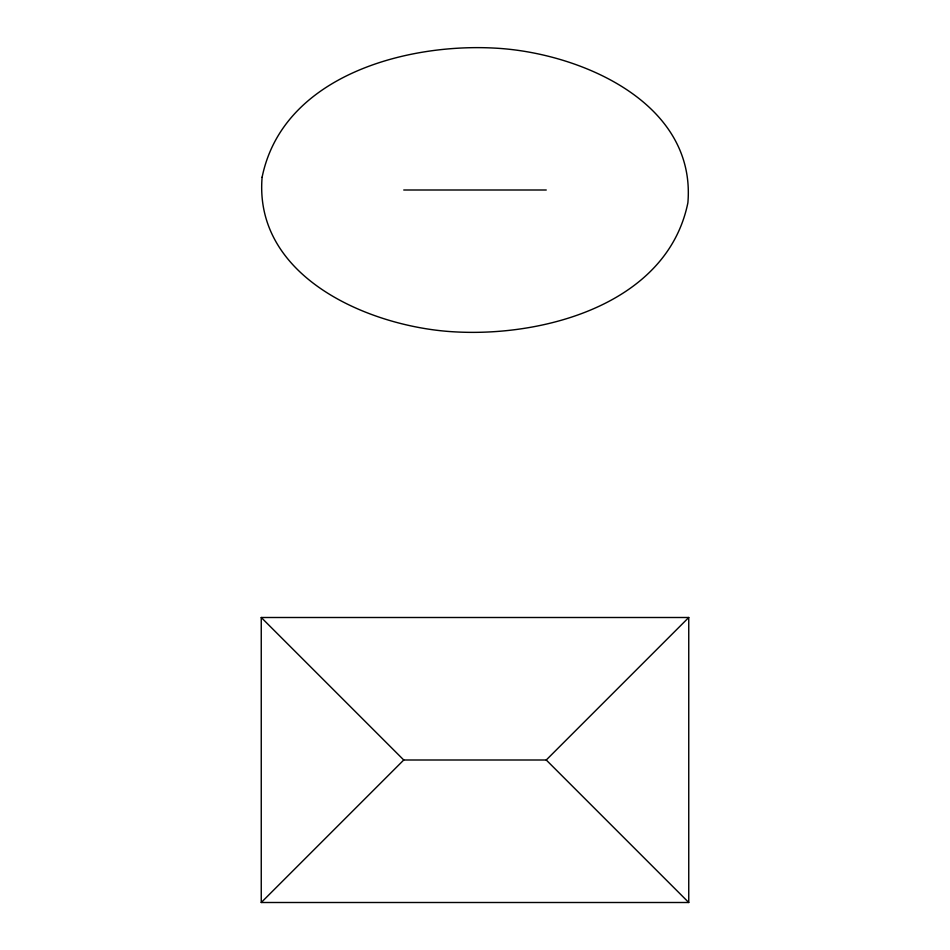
<?xml version="1.0" encoding="UTF-8"?>
<svg xmlns="http://www.w3.org/2000/svg" width="950" height="950" viewBox="0 0 950 950"><rect width="100%" height="100%" fill="white"/><g stroke="black" fill="none" stroke-linecap="round" stroke-linejoin="round"><path stroke-width="1.43" d="M261.25 902.5L403.75 760L546.25 760L688.75 617.5L688.75 902.5L261.25 902.5L261.25 617.5L688.75 617.5M403.75 190L546.25 190M546.25 760L688.75 902.5M261.25 617.5L403.75 760M262.117 177.199C253.591 278.362 371.676 327.809 455.798 331.918C545.276 336.728 667.316 303.454 687.883 202.801C696.409 101.638 578.324 52.191 494.202 48.082C404.724 43.272 282.684 76.546 262.117 177.199"/></g></svg>
